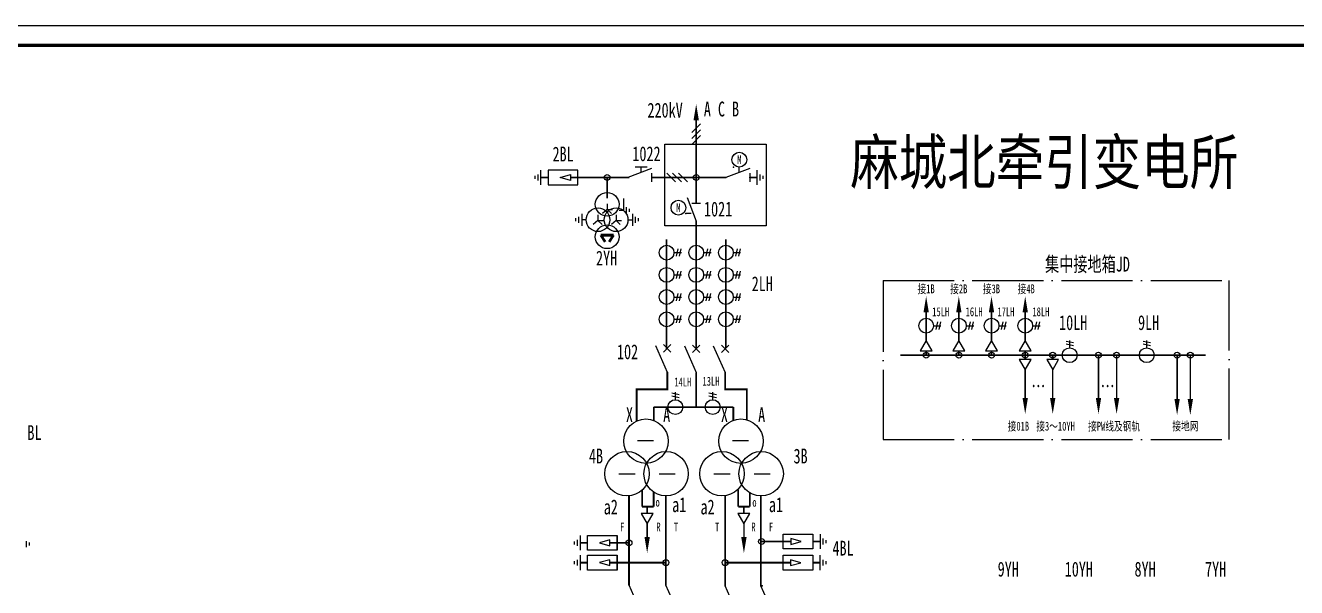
# Model space of a CAD drawing. Header units: millimetres. Extents: x 10667 to 23854, y -3427 to -2899.
# Drawn here: x 13235.2 to 13664.1, y -3088.5 to -2898.8 of the extents above; entities that cross this region are included whole.
import ezdxf
from ezdxf.enums import TextEntityAlignment as Align

# ---------------------------------------------------------------- set-up
doc = ezdxf.new("R2010")
doc.units = ezdxf.units.MM
doc.header["$LTSCALE"] = 10
doc.linetypes.add('ACAD_ISO04W100', pattern=[30, 24, -3, 0, -3])
doc.linetypes.add('DASHED', pattern=[11, 5, 0.5, 5, 0.5])
for name, color, linetype in [('3', 3, 'Continuous'), ('4', 1, 'Continuous'), ('BLOCK', 3, 'Continuous'), ('BOX', 7, 'Continuous'), ('LINE', 7, 'Continuous'), ('TEXT', 2, 'Continuous'), ('设    备', 3, 'Continuous'), ('设备编号', 2, 'Continuous'), ('连 接 线', 1, 'Continuous')]:
    doc.layers.add(name, color=color, linetype=linetype)
doc.layers.add('5', color=5, linetype='Continuous', lineweight=50)
doc.styles.add('HZ', font='SimSun.ttf', dxfattribs={"width": 0.7})
doc.styles.add('JH1', font='NSimSun.ttf', dxfattribs={"width": 0.8})

# ---------------------------------------------------------------- blocks, each defined once
blk = doc.blocks.new('$110DLQ')
at = {"layer": 'BLOCK', "color": 3}
for p, q in [((-4, 1), (0, -8)), ((1.25, 1.25), (-1.25, -1.25)), ((-1.25, 1.25), (1.25, -1.25))]:
    blk.add_line(p, q, dxfattribs=at)
blk = doc.blocks.new('$LH')
at = {"color": 3}
for p, q in [((3.79, 1.25), (3.29, -1.25)), ((4.79, 1.25), (4.29, -1.25)), ((2.5, 0), (5, 0))]:
    blk.add_line(p, q, dxfattribs=at)
blk.add_circle((0, 0), 2.5, dxfattribs=at)
blk = doc.blocks.new('$JT')
at = {"color": 3}
blk.add_lwpolyline([(0, 0, 1.8, 0, 0), (0, 5.41, 0, 0, 0)], format="xyseb", dxfattribs=at)
blk = doc.blocks.new('$3XB')
at = {"layer": 'BLOCK'}
for p, q in [((1.5, 3.5), (-1.5, 0.5)), ((1.5, 1.5), (-1.5, -1.5)), ((1.5, -0.5), (-1.5, -3.5))]:
    blk.add_line(p, q, dxfattribs=at)
blk = doc.blocks.new('$SGK1')
at = {"layer": 'BLOCK'}
for p, q in [((-3, 0), (0, -8)), ((-1.5, 0), (1.5, 0))]:
    blk.add_line(p, q, dxfattribs=at)
at = {"layer": 'TEXT', "color": 3}
for p, q in [((-3.5, -1.5), (-3.5, -5.5)), ((-1.6875, -3.5), (-3.5, -3.5))]:
    blk.add_line(p, q, dxfattribs=at)
blk = doc.blocks.new('$LH_11')
at = {"color": 3}
for p, q in [((3.79, -3.25), (3.29, -5.75)), ((4.79, -3.25), (4.29, -5.75)), ((2.5, -4.5), (5, -4.5))]:
    blk.add_line(p, q, dxfattribs=at)
at = {"color": 3, "const_width": 0.5}
blk.add_lwpolyline([(0, 0), (0, -9)], dxfattribs=at)
at = {"color": 3}
blk.add_circle((0, -4.5), 2.5, dxfattribs=at)
at = {"color": 4}
for p in [(0, 0), (0, -9)]:
    blk.add_point(p, dxfattribs=at)
blk = doc.blocks.new('LH_11')
blk.add_blockref('$LH_11', (0, 0))

msp = doc.modelspace()

# ---------------------------------------------------------------- linework, layer by layer
at = {"color": 3}
for centre in [(13444.54, -3039.12), (13476.6, -3039.12), (13438.15, -3050.12), (13451.36, -3050.12), (13470.21, -3050.12), (13483.42, -3050.12)]:
    msp.add_circle(centre, 7.5, dxfattribs=at)
at = {"layer": '4', "color": 2}
msp.add_lwpolyline([(10666.54, -2898.77), (23853.86, -2898.77), (23853.86, -3426.84), (10666.54, -3426.84)], close=True, dxfattribs=at)
at = {"layer": '5', "color": 2}
for p, q in [((13429.32, -2969.6), (13430.79, -2971.85)), ((13429.32, -2969.6), (13433.59, -2969.6)), ((13433.59, -2969.6), (13432.11, -2971.85))]:
    msp.add_line(p, q, dxfattribs=at)
at = {"layer": 'BLOCK'}
for p, q in [((13442.84, -3096.78), (13438.84, -3087.78)), ((13455.28, -3096.78), (13451.28, -3087.78)), ((13475.28, -3096.97), (13471.28, -3087.97)), ((13487.34, -3096.97), (13483.34, -3087.97))]:
    msp.add_line(p, q, dxfattribs=at)
for p in [(13438.84, -3087.78), (13451.28, -3087.78), (13471.28, -3087.97), (13483.72, -3087.97)]:
    msp.add_point(p, dxfattribs=at)
at = {"layer": 'BOX', "const_width": 1.05}
msp.add_lwpolyline([(10677.66, -2905.48), (23845.41, -2905.48), (23845.41, -3422.56), (10677.66, -3422.56)], close=True, dxfattribs=at)
at = {"layer": '设    备', "color": 3}
for p, q in [((13476.07, -2948.4), (13476.07, -2946.59)), ((13407.1, -2949.59), (13407.1, -2950.59)), ((13408.1, -2949.09), (13408.1, -2951.09)), ((13409.1, -2952.59), (13409.1, -2947.59)), ((13421.6, -2947.59), (13411.6, -2947.59)), ((13411.6, -2947.59), (13411.6, -2952.59)), ((13415.6, -2950.09), (13419.1, -2949.09)), ((13419.1, -2951.09), (13415.6, -2950.09)), ((13419.1, -2949.09), (13419.1, -2951.09)), ((13421.6, -2952.59), (13421.6, -2947.59)), ((13482.07, -2952.59), (13482.07, -2947.59)), ((13483.07, -2951.09), (13483.07, -2949.09)), ((13484.07, -2950.59), (13484.07, -2949.59)), ((13411.6, -2952.59), (13421.6, -2952.59)), ((13436.97, -2957.16), (13436.97, -2961.16)), ((13421.88, -2965.37), (13421.88, -2963.37)), ((13422.88, -2962.37), (13422.88, -2966.37)), ((13437.97, -2962.16), (13437.97, -2960.16)), ((13440, -2962.37), (13440, -2966.37)), ((13441, -2965.37), (13441, -2963.37)), ((13459.83, -2962.31), (13458.02, -2962.31)), ((13422.33, -3070.95), (13422.33, -3075.95)), ((13424.83, -3070.95), (13434.83, -3070.95)), ((13424.83, -3075.95), (13424.83, -3070.95)), ((13434.77, -3070.95), (13434.77, -3075.95)), ((13434.83, -3070.95), (13434.83, -3075.95)), ((13490.91, -3070.52), (13500.91, -3070.52)), ((13490.91, -3075.52), (13490.91, -3070.52)), ((13500.91, -3070.52), (13500.91, -3075.52)), ((13503.41, -3075.52), (13503.41, -3070.52)), ((13235.51, -3074.86), (13235.51, -3072.86)), ((13236.51, -3074.36), (13236.51, -3073.36)), ((13420.33, -3072.95), (13420.33, -3073.95)), ((13421.33, -3072.45), (13421.33, -3074.45)), ((13432.33, -3072.45), (13428.83, -3073.45)), ((13428.83, -3073.45), (13432.33, -3074.45)), ((13432.33, -3074.45), (13432.33, -3072.45)), ((13500.91, -3075.52), (13490.91, -3075.52)), ((13496.91, -3073.02), (13493.41, -3072.02)), ((13493.41, -3072.02), (13493.41, -3074.02)), ((13493.41, -3074.02), (13496.91, -3073.02)), ((13504.41, -3074.02), (13504.41, -3072.02)), ((13505.41, -3073.52), (13505.41, -3072.52)), ((13420.33, -3079.63), (13420.33, -3080.63)), ((13421.33, -3079.13), (13421.33, -3081.13)), ((13422.33, -3077.63), (13422.33, -3082.63)), ((13434.83, -3075.95), (13424.83, -3075.95)), ((13424.83, -3077.63), (13434.83, -3077.63)), ((13424.83, -3082.63), (13424.83, -3077.63)), ((13432.33, -3079.13), (13428.83, -3080.13)), ((13432.33, -3081.13), (13432.33, -3079.13)), ((13434.77, -3077.63), (13434.77, -3082.63)), ((13434.83, -3077.63), (13434.83, -3082.63)), ((13490.83, -3077.64), (13500.83, -3077.64)), ((13490.83, -3082.64), (13490.83, -3077.64)), ((13496.83, -3080.14), (13493.33, -3079.14)), ((13493.33, -3079.14), (13493.33, -3081.14)), ((13500.83, -3077.64), (13500.83, -3082.64)), ((13503.33, -3082.64), (13503.33, -3077.64)), ((13504.33, -3081.14), (13504.33, -3079.14)), ((13505.33, -3080.64), (13505.33, -3079.64)), ((13434.83, -3082.63), (13424.83, -3082.63)), ((13428.83, -3080.13), (13432.33, -3081.13)), ((13500.83, -3082.64), (13490.83, -3082.64)), ((13493.33, -3081.14), (13496.83, -3080.14))]:
    msp.add_line(p, q, dxfattribs=at)
at = {"layer": '设    备'}
for p, q in [((13479.57, -2947.09), (13471.57, -2950.09)), ((13479.57, -2948.59), (13479.57, -2951.59)), ((13431.49, -2958.96), (13431.49, -2960.92)), ((13458.52, -2956.81), (13461.52, -2964.81)), ((13460.02, -2958.81), (13463.02, -2958.81)), ((13420.88, -2964.87), (13420.88, -2963.87)), ((13428.37, -2962.67), (13428.37, -2964.62)), ((13431.49, -2960.94), (13429.92, -2962.24)), ((13431.49, -2960.92), (13433.31, -2960.92)), ((13431.49, -2960.92), (13432.88, -2962.28)), ((13434.52, -2962.69), (13434.52, -2964.65)), ((13435.47, -2961.16), (13436.97, -2961.16)), ((13438.97, -2961.66), (13438.97, -2960.66)), ((13442, -2964.87), (13442, -2963.87)), ((13424.38, -2964.37), (13422.88, -2964.37)), ((13428.37, -2964.65), (13426.79, -2965.95)), ((13428.37, -2964.62), (13429.75, -2965.99)), ((13428.37, -2964.65), (13430.19, -2964.65)), ((13434.52, -2964.67), (13432.95, -2965.97)), ((13434.52, -2964.65), (13435.91, -2966.01)), ((13434.52, -2964.65), (13436.34, -2964.65)), ((13438.5, -2964.37), (13440, -2964.37))]:
    msp.add_line(p, q, dxfattribs=at)
at = {"layer": '设    备', "color": 3}
for points, const_width in [([(13411.6, -2950.09), (13409.1, -2950.09)], 0.6), ([(13419.1, -2950.09), (13421.6, -2950.09)], 0.6), ([(13479.57, -2950.09), (13482.07, -2950.09)], 0.5), ([(13424.83, -3073.45), (13422.33, -3073.45)], 0.6), ([(13432.33, -3073.45), (13434.83, -3073.45)], 0.6), ([(13493.41, -3073.02), (13490.91, -3073.02)], 0.6), ([(13500.91, -3073.02), (13503.41, -3073.02)], 0.6), ([(13424.83, -3080.13), (13422.33, -3080.13)], 0.6), ([(13432.33, -3080.13), (13434.83, -3080.13)], 0.6), ([(13493.33, -3080.14), (13490.83, -3080.14)], 0.6), ([(13500.83, -3080.14), (13503.33, -3080.14)], 0.6)]:
    msp.add_lwpolyline(points, dxfattribs=dict(at, const_width=const_width))
at = {"layer": '设    备'}
for centre, radius in [((13476.07, -2944.09), 2.5), ((13461.52, -2950.09), 1), ((13431.47, -2959.16), 4), ((13455.52, -2960.31), 2.5), ((13428.38, -2964.37), 4), ((13434.5, -2964.37), 4), ((13431.47, -2970.13), 4)]:
    msp.add_circle(centre, radius, dxfattribs=at)
at = {"layer": '设    备', "color": 4}
for p in [(13474.08, -2946.59), (13458.02, -2962.3)]:
    msp.add_point(p, dxfattribs=at)
at = {"layer": '设    备'}
for p in [(13471.57, -2950.09), (13479.57, -2950.09), (13461.52, -2958.81), (13461.52, -2964.81)]:
    msp.add_point(p, dxfattribs=at)
at = {"layer": '连 接 线', "color": 0, "linetype": 'ACAD_ISO04W100', "ltscale": 0.1}
for p, q in [((13524.59, -2984.92), (13641.41, -2984.92)), ((13524.59, -2984.92), (13524.59, -3038.6)), ((13641.41, -3038.6), (13641.41, -2984.92)), ((13524.59, -3038.6), (13641.41, -3038.6))]:
    msp.add_line(p, q, dxfattribs=at)
at = {"layer": '连 接 线', "color": 3}
for p, q in [((13539.12, -3005.13), (13537.12, -3008.6)), ((13541.12, -3008.6), (13539.12, -3005.13)), ((13550.15, -3005.13), (13548.15, -3008.6)), ((13552.15, -3008.6), (13550.15, -3005.13)), ((13561.17, -3005.13), (13559.17, -3008.6)), ((13563.17, -3008.6), (13561.17, -3005.13)), ((13572.55, -3005.13), (13570.55, -3008.6)), ((13574.55, -3008.6), (13572.55, -3005.13)), ((13537.12, -3008.6), (13541.12, -3008.6)), ((13548.15, -3008.6), (13552.15, -3008.6)), ((13559.17, -3008.6), (13563.17, -3008.6)), ((13570.55, -3008.6), (13574.55, -3008.6)), ((13570.55, -3011.6), (13572.55, -3015.06)), ((13574.55, -3011.6), (13570.55, -3011.6)), ((13572.55, -3015.06), (13574.55, -3011.6)), ((13579.82, -3011.6), (13581.82, -3015.06)), ((13583.82, -3011.6), (13579.82, -3011.6)), ((13581.82, -3015.06), (13583.82, -3011.6)), ((13441.66, -3038.92), (13447.1, -3038.92)), ((13473.72, -3038.92), (13479.16, -3038.92)), ((13435.43, -3050.12), (13440.87, -3050.12)), ((13449.02, -3050.12), (13454.46, -3050.12)), ((13467.49, -3050.12), (13472.93, -3050.12)), ((13481.08, -3050.12), (13486.52, -3050.12)), ((13442.97, -3063.54), (13444.97, -3067)), ((13446.97, -3063.54), (13442.97, -3063.54)), ((13444.97, -3067), (13446.97, -3063.54)), ((13475.62, -3063.54), (13477.62, -3067)), ((13479.62, -3063.54), (13475.62, -3063.54)), ((13477.62, -3067), (13479.62, -3063.54))]:
    msp.add_line(p, q, dxfattribs=at)
at = {"layer": '连 接 线'}
for points, const_width in [([(13461.52, -2958.81), (13461.52, -2930.76)], 0.6), ([(13433.11, -2950.09), (13421.61, -2950.09), (13421.61, -2950.09)], 0.6), ([(13431.47, -2957.16), (13431.47, -2950.09)], 0.6), ([(13438.97, -2950.09), (13433.11, -2950.09)], 0.6), ([(13461.52, -2950.09), (13446.47, -2950.09)], 0.6), ([(13471.57, -2950.09), (13461.52, -2950.09)], 0.6), ([(13461.52, -3007.97), (13461.52, -2964.81)], 0.6), ([(13530.35, -3010.1), (13633.49, -3010.1)], 0.5), ([(13539.12, -3010.1), (13539.12, -3008.6)], 0.6), ([(13550.15, -3010.1), (13550.15, -3008.6)], 0.6), ([(13561.17, -3010.1), (13561.17, -3008.6)], 0.6), ([(13572.55, -3010.1), (13572.55, -3008.6)], 0.6), ([(13572.55, -3010.1), (13572.55, -3011.6)], 0.6), ([(13581.82, -3010.1), (13581.82, -3011.6)], 0.6), ([(13597.26, -3010.1), (13597.27, -3025.06)], 0.5), ([(13603.38, -3010.1), (13603.38, -3025.06)], 0.5), ([(13623.8, -3009.96), (13623.8, -3024.92)], 0.5), ([(13628.26, -3009.96), (13628.26, -3024.92)], 0.5), ([(13441.43, -3032.3), (13441.43, -3021.63), (13451.76, -3021.62), (13451.76, -3015.78)], 0.6), ([(13478.59, -3031.89), (13478.59, -3021.62), (13471.27, -3021.62), (13471.27, -3015.78)], 0.6), ([(13461.52, -3027.62), (13461.52, -3015.97)], 0.6), ([(13447.2, -3027.62), (13447.2, -3032.11)], 0.6), ([(13461.52, -3027.62), (13447.2, -3027.62)], 0.6), ([(13461.52, -3027.62), (13474.04, -3027.62)], 0.6), ([(13474.04, -3027.62), (13474.04, -3032.07)], 0.6), ([(13438.84, -3057.59), (13438.84, -3068.72)], 0.6), ([(13443.27, -3055.6), (13443.27, -3061.22)], 0.6), ([(13447.15, -3056.33), (13447.15, -3061.22)], 0.6), ([(13451.28, -3057.62), (13451.28, -3068.72)], 0.6), ([(13471.28, -3057.55), (13471.28, -3068.72)], 0.6), ([(13475.71, -3055.6), (13475.71, -3061.22)], 0.6), ([(13479.58, -3056.33), (13479.58, -3061.22)], 0.6), ([(13483.34, -3057.62), (13483.34, -3068.68)], 0.6), ([(13443.27, -3061.22), (13447.15, -3061.22)], 0.6), ([(13444.97, -3061.22), (13444.97, -3063.54)], 0.6), ([(13475.71, -3061.22), (13479.58, -3061.22)], 0.6), ([(13477.62, -3061.22), (13477.62, -3063.54)], 0.6), ([(13438.84, -3068.72), (13438.84, -3087.78)], 0.6), ([(13451.28, -3068.72), (13451.28, -3087.78)], 0.6), ([(13471.28, -3068.72), (13471.28, -3087.97)], 0.6), ([(13483.34, -3068.68), (13483.34, -3087.97)], 0.6), ([(13434.84, -3073.46), (13438.84, -3073.46)], 0.6), ([(13483.34, -3073.01), (13490.9, -3073.01)], 0.6), ([(13434.83, -3080.13), (13451.28, -3080.13)], 0.6), ([(13471.28, -3080.13), (13490.82, -3080.13)], 0.6)]:
    msp.add_lwpolyline(points, dxfattribs=dict(at, const_width=const_width))
at = {"layer": '连 接 线', "color": 3, "linetype": 'DASHED'}
msp.add_lwpolyline([(13450.88, -2938.81), (13485.14, -2938.81), (13485.14, -2966.44), (13450.88, -2966.44)], close=True, dxfattribs=at)
at = {"layer": '连 接 线', "color": 3, "const_width": 0.6}
for points in [[(13451.52, -2970.97), (13451.52, -3008.02)], [(13461.52, -2970.97), (13461.52, -3002.47)], [(13471.52, -2970.97), (13471.52, -3007.72)]]:
    msp.add_lwpolyline(points, dxfattribs=at)
at = {"layer": '连 接 线', "color": 6, "linetype": 'DASHED', "ltscale": 0.5, "const_width": 0.5}
for points in [[(13539.12, -3005.13), (13539.12, -2995.13)], [(13550.15, -3005.13), (13550.15, -2995.13)], [(13561.17, -3005.13), (13561.17, -2995.13)], [(13572.55, -3005.13), (13572.55, -2995.13)], [(13572.55, -3015.06), (13572.55, -3025.06)], [(13581.82, -3015.06), (13581.82, -3025.06)], [(13444.97, -3067), (13444.97, -3072)], [(13477.62, -3067), (13477.62, -3072)]]:
    msp.add_lwpolyline(points, dxfattribs=at)
at = {"layer": '连 接 线', "color": 3}
for centre in [(13431.47, -2950.09), (13539.12, -3010.1), (13550.15, -3010.1), (13561.17, -3010.1), (13572.55, -3010.1), (13581.82, -3010.1), (13597.26, -3010.1), (13603.38, -3010.1), (13623.8, -3010.1), (13628.26, -3010.1), (13438.84, -3073.46), (13483.58, -3073.01), (13451.28, -3080.13), (13471.28, -3080.13)]:
    msp.add_circle(centre, 1, dxfattribs=at)

# ---------------------------------------------------------------- block references
at = {"layer": 'LINE'}
for name, p in [('$3XB', (13461.52, -2935.47)), ('$110DLQ', (13451.76, -3007.78)), ('$110DLQ', (13461.52, -3007.97)), ('$110DLQ', (13471.27, -3007.97))]:
    msp.add_blockref(name, p, dxfattribs=at)
for name, p, rotation in [('$SGK1', (13446.47, -2950.09), 270), ('$3XB', (13455.06, -2950.09), 90)]:
    msp.add_blockref(name, p, dxfattribs=dict(at, rotation=rotation))
at = {"layer": '设    备'}
for name, p in [('$LH', (13451.52, -2975.47)), ('$LH', (13461.52, -2975.47)), ('$LH', (13471.52, -2975.47)), ('$LH', (13451.52, -2982.97)), ('$LH', (13461.52, -2982.97)), ('$LH', (13471.52, -2982.97)), ('$LH', (13451.52, -2990.47)), ('$LH', (13461.52, -2990.47)), ('$LH', (13471.52, -2990.47)), ('$LH', (13451.52, -2997.97)), ('$LH', (13461.52, -2997.97)), ('$LH', (13471.52, -2997.97)), ('LH_11', (13539.12, -2995.63)), ('LH_11', (13550.15, -2995.63)), ('LH_11', (13561.17, -2995.63)), ('LH_11', (13572.55, -2995.63))]:
    msp.add_blockref(name, p, dxfattribs=at)
at = {"layer": '设    备', "rotation": 90}
for name, p in [('LH_11', (13583.06, -3010.1)), ('LH_11', (13609.06, -3010.1)), ('$LH', (13454.49, -3027.62)), ('$LH', (13467.08, -3027.62))]:
    msp.add_blockref(name, p, dxfattribs=at)
at = {"layer": '连 接 线', "color": 3}
for p in [(13461.52, -2930.76), (13539.12, -2995.63), (13550.15, -2995.63), (13561.17, -2995.63), (13572.55, -2995.63)]:
    msp.add_blockref('$JT', p, dxfattribs=at)
at = {"layer": '连 接 线', "color": 3, "rotation": 180}
for p in [(13572.55, -3024.56), (13581.82, -3024.56), (13597.27, -3024.56), (13603.38, -3024.56), (13623.8, -3024.92), (13628.26, -3024.92), (13444.97, -3071.5), (13477.62, -3071.5)]:
    msp.add_blockref('$JT', p, dxfattribs=at)

# ---------------------------------------------------------------- texts
at = {"layer": '3', "linetype": 'DASHED', "style": 'JH1', "width": 0.8}
msp.add_text('麻城北牵引变电所', height=15, dxfattribs=at).set_placement((13513.48, -2952.4))
at = {"layer": 'TEXT', "color": 7, "style": 'HZ', "width": 0.7}
for p in [(13576.98, -3023.1), (13600.35, -3023.1)]:
    msp.add_text('…', height=5, dxfattribs=at).set_placement(p, align=Align.CENTER)
at = {"layer": '设    备', "style": 'HZ', "width": 0.62}
for p in [(13476.07, -2944.09), (13455.52, -2960.31)]:
    msp.add_text('M', height=3, dxfattribs=at).set_placement(p, align=Align.MIDDLE)
at = {"layer": '设备编号', "color": 6, "style": 'HZ', "width": 0.7}
for s, height, p in [('220kV', 5, (13451.02, -2929.88)), ('A C B', 5, (13470.04, -2929.49)), ('集中接地箱JD', 5, (13593.55, -2981.86)), ('接1B', 3, (13539.1, -2989.19)), ('接2B', 3, (13550.12, -2989.19)), ('接3B', 3, (13561.14, -2989.19)), ('接4B', 3, (13572.87, -2989.19)), ('接01B', 3, (13570.24, -3035.56)), ('接3～10YH', 3, (13582.79, -3035.56)), ('接PW线及钢轨', 3, (13602.55, -3035.56)), ('接地网', 3, (13626.6, -3035.49))]:
    msp.add_text(s, height=height, dxfattribs=at).set_placement(p, align=Align.CENTER)
for s, height, p in [('2BL', 5, (13413.04, -2944.69)), ('1022', 5, (13439.97, -2944.59)), ('1021', 5, (13464.15, -2963.26)), ('2YH', 5, (13427.7, -2979.81)), ('2LH', 5, (13480.25, -2988.47)), ('15LH', 3, (13541.17, -2996.92)), ('16LH', 3, (13552.44, -2996.92)), ('17LH', 3, (13563.18, -2996.92)), ('18LH', 3, (13574.97, -2996.92)), ('10LH', 5, (13583.97, -3001.6)), ('9LH', 5, (13610.62, -3001.6)), ('102', 5, (13434.78, -3011.44)), ('14LH', 3, (13454.14, -3020.65)), ('13LH', 3, (13463.65, -3020.39)), ('X', 5, (13437.8, -3032.66)), ('A', 5, (13450.36, -3032.66)), ('X', 5, (13469.86, -3032.66)), ('A', 5, (13482.41, -3032.66)), ('4B', 5, (13425.33, -3046.64)), ('3B', 5, (13494.35, -3046.64)), ('a1', 5, (13453.4, -3063.05)), ('a1', 5, (13486.05, -3063.05)), ('a2', 5, (13430.31, -3063.83)), ('o', 3, (13447.8, -3061.24)), ('a2', 5, (13462.96, -3063.83)), ('o', 3, (13480.46, -3061.24)), ('F', 3, (13435.83, -3069.59)), ('R', 3, (13448.09, -3069.59)), ('T', 3, (13453.99, -3069.59)), ('T', 3, (13467.89, -3069.59)), ('R', 3, (13480.14, -3069.59)), ('F', 3, (13486.05, -3069.59)), ('4BL', 5, (13507.49, -3077.74)), ('9YH', 5, (13563.25, -3084.82)), ('10YH', 5, (13585.88, -3084.82)), ('8YH', 5, (13609.43, -3084.82)), ('7YH', 5, (13633.23, -3084.82))]:
    msp.add_text(s, height=height, dxfattribs=at).set_placement(p)
msp.add_text('BL', height=5, dxfattribs=at).set_placement((13240.59, -3038.72), align=Align.RIGHT)

doc.saveas('drawing.dxf')
